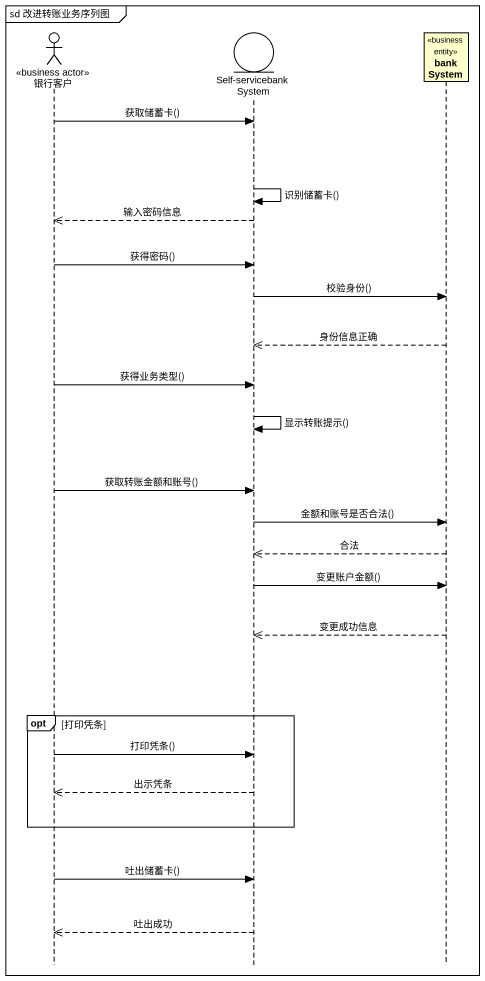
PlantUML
@startuml
mainframe sd 改进转账业务序列图
hide footbox
actor 银行客户 <<business actor>>
entity "Self-servicebankSystem" as Self_servicebankSystem
participant bankSystem <<business entity>>

银行客户 -> Self_servicebankSystem : 获取储蓄卡()
Self_servicebankSystem -> Self_servicebankSystem : 识别储蓄卡()
Self_servicebankSystem -->> 银行客户 : 输入密码信息
银行客户 -> Self_servicebankSystem : 获得密码()
Self_servicebankSystem -> bankSystem : 校验身份()
bankSystem -->> Self_servicebankSystem : 身份信息正确
银行客户 -> Self_servicebankSystem : 获得业务类型()
Self_servicebankSystem -> Self_servicebankSystem : 显示转账提示()
银行客户 -> Self_servicebankSystem : 获取转账金额和账号()
Self_servicebankSystem -> bankSystem : 金额和账号是否合法()
bankSystem -->> Self_servicebankSystem : 合法
Self_servicebankSystem -> bankSystem : 变更账户金额()
bankSystem -->> Self_servicebankSystem : 变更成功信息
opt 打印凭条
  银行客户 -> Self_servicebankSystem : 打印凭条()
  Self_servicebankSystem -->> 银行客户 : 出示凭条
end
银行客户 -> Self_servicebankSystem : 吐出储蓄卡()
Self_servicebankSystem -->> 银行客户 : 吐出成功
@enduml
